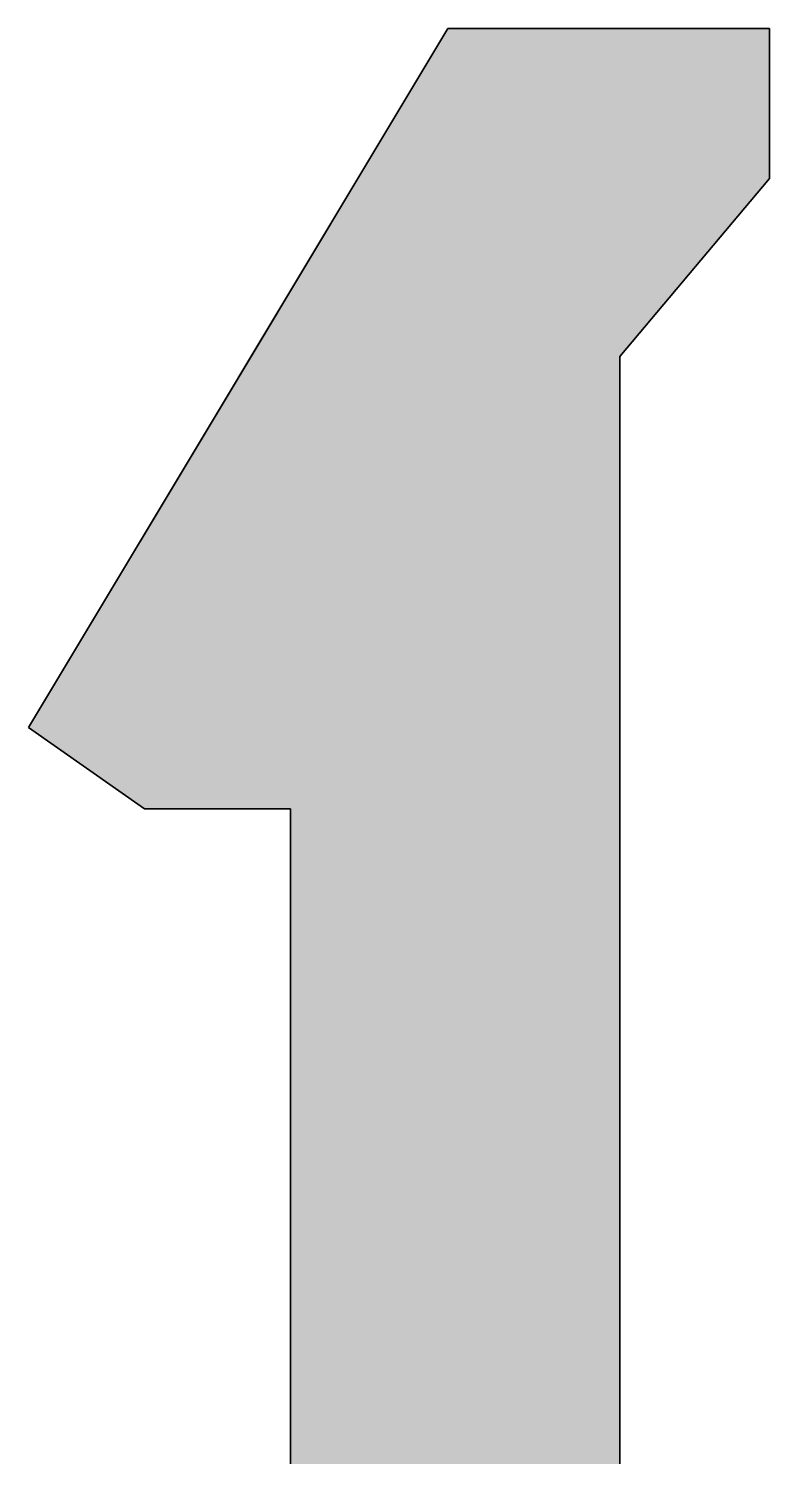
# Model space of a CAD drawing. Header units: inches. Extents: x -225 to -89, y -302 to -258.
# Drawn here: x -170.4151 to -170.2853, y -266.9696 to -266.7194 of the extents above; entities that cross this region are included whole.
import ezdxf

# ---------------------------------------------------------------- set-up
doc = ezdxf.new("R2010")
doc.units = ezdxf.units.IN
doc.header["$MEASUREMENT"] = 0
doc.layers.add('A-Elev-Line-01', color=252, linetype='Continuous', lineweight=35)

# ---------------------------------------------------------------- blocks, each defined once
blk = doc.blocks.new('*U13')
at = {"color": 40, "linetype": 'Continuous'}
for p, q in [((212.47, 1477), (203.18, 1461.52)), ((245.64, 1477), (245.64, 1461.52)), ((203.18, 1461.52), (192.16, 1443.16)), ((245.64, 1461.52), (230.22, 1443.16)), ((192.16, 1443.16), (169.2, 1404.92)), ((230.22, 1443.16), (230.22, 1404.92)), ((169.2, 1404.92), (181.17, 1396.52)), ((230.22, 1404.92), (230.22, 1396.52)), ((196.22, 1396.52), (196.22, 1309.08)), ((230.22, 1396.52), (230.22, 1309.08))]:
    blk.add_line(p, q, dxfattribs=at)
for points in [[(212.47, 1477), (203.18, 1461.52), (245.64, 1461.52)], [(203.18, 1461.52), (192.16, 1443.16), (230.22, 1443.16)], [(192.16, 1443.16), (169.2, 1404.92), (230.22, 1404.92)], [(169.2, 1404.92), (181.17, 1396.52), (230.22, 1396.52)], [(196.22, 1396.52), (196.22, 1309.08), (230.22, 1309.08)]]:
    blk.add_solid(points, dxfattribs=at)
at = {"color": 40, "linetype": 'Continuous', "extrusion": (0, 0, -1)}
for points in [[(-212.47, 1477), (-245.64, 1477), (-245.64, 1461.52)], [(-203.18, 1461.52), (-245.64, 1461.52), (-230.22, 1443.16)], [(-192.16, 1443.16), (-230.22, 1443.16), (-230.22, 1404.92)], [(-169.2, 1404.92), (-230.22, 1404.92), (-230.22, 1396.52)], [(-196.22, 1396.52), (-230.22, 1396.52), (-230.22, 1309.08)]]:
    blk.add_solid(points, dxfattribs=at)
blk = doc.blocks.new('144')
at = {"color": 40}
for p, q in [((-317.61285, 40.67497), (-317.53933, 40.79745)), ((-317.61285, 40.67497), (-317.53933, 40.79745)), ((-317.53933, 40.79745), (-317.48298, 40.79745)), ((-317.53933, 40.79745), (-317.48298, 40.79745)), ((-317.48298, 40.79745), (-317.48298, 40.77114)), ((-317.48298, 40.79745), (-317.48298, 40.77114)), ((-317.48298, 40.77114), (-317.50919, 40.73995)), ((-317.48298, 40.77114), (-317.50919, 40.73995)), ((-317.50919, 40.73995), (-317.50919, 40.51214)), ((-317.50919, 40.73995), (-317.50919, 40.51214)), ((-317.61285, 40.67497), (-317.59251, 40.66071)), ((-317.59251, 40.66071), (-317.56695, 40.66071)), ((-317.56695, 40.66071), (-317.56695, 40.12091))]:
    blk.add_line(p, q, dxfattribs=at)
at = {"color": 40, "linetype": 'Continuous', "xscale": 0.0016989692132326, "yscale": 0.0016989692132326, "zscale": 0.0016989692132326}
blk.add_blockref('*U13', (-317.90032, 38.28806), dxfattribs=at)

msp = doc.modelspace()

# ---------------------------------------------------------------- block references
at = {"layer": 'A-Elev-Line-01'}
msp.add_blockref('144', (147.19772, -307.51684), dxfattribs=at)

doc.saveas('drawing.dxf')
